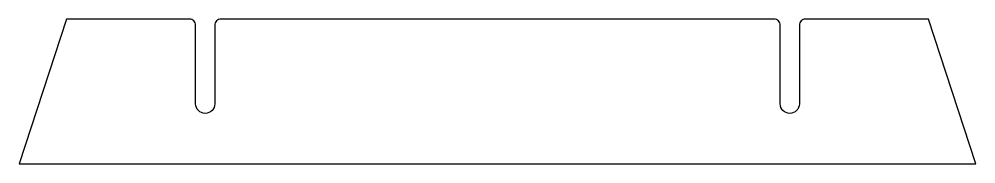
# Model space of a CAD drawing. Header units: millimetres. Extents: x -65 to 89, y -103 to -79.
import ezdxf

# ---------------------------------------------------------------- set-up
doc = ezdxf.new("R2010")
doc.units = ezdxf.units.MM
doc.layers.get('0').update_dxf_attribs({"linetype": 'CONTINUOUS'})

msp = doc.modelspace()

# ---------------------------------------------------------------- linework, layer by layer
msp.add_lwpolyline([(-36.81, -93.07), (-36.81, -80.34, 0.414214), (-37.81, -79.34), (-57.67, -79.34), (-65.35, -102.8), (89.35, -102.8), (81.67, -79.34), (61.81, -79.34, 0.414214), (60.81, -80.34), (60.81, -93.07, -1), (57.71, -93.07), (57.71, -80.34, 0.414214), (56.71, -79.34), (-32.71, -79.34, 0.414214), (-33.71, -80.34), (-33.71, -93.07, -1)], format="xyb", close=True)

doc.saveas('drawing.dxf')
